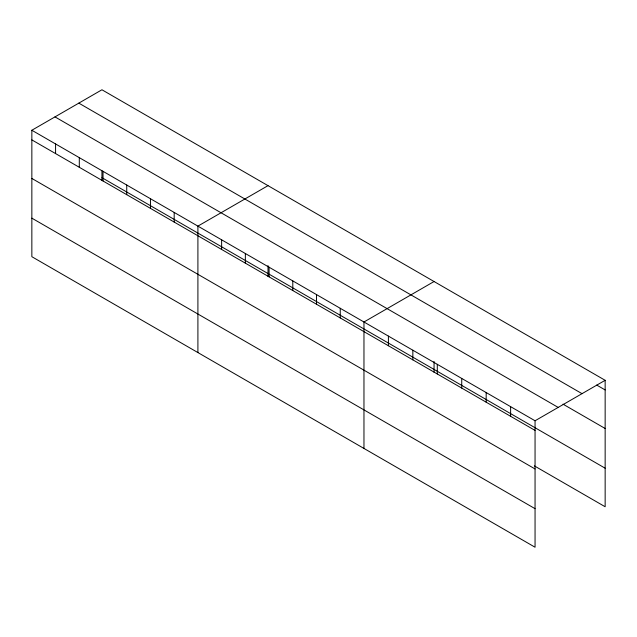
<?xml version="1.0" encoding="UTF-8"?>
<svg xmlns="http://www.w3.org/2000/svg" width="637" height="637" viewBox="0 0 637 637"><rect width="100%" height="100%" fill="white"/><g stroke="black" fill="none" stroke-linecap="round" stroke-linejoin="round"><path stroke-width="0.96" d="M31.85 130.251L535.056 420.77L535.056 547.223L31.85 256.695L31.85 130.251L101.944 89.777L605.15 380.305L605.15 506.749L534.355 465.878M268.002 185.654L197.908 226.119L197.908 352.572M434.06 281.522L363.966 321.996L363.966 448.44M535.056 420.77L605.15 380.305M596.726 385.082L605.15 389.948M78.813 103.13L582.019 393.658M563.012 404.161L605.15 428.494M54.981 116.89L558.187 407.417M101.944 177.683L605.15 468.203M31.85 139.893L535.056 430.413M31.85 178.44L535.056 468.959M31.85 218.149L535.056 508.676M510.619 406.661L510.619 416.303M486.174 392.551L486.174 402.194M461.729 378.442L461.729 388.084M437.293 364.324L437.293 373.967M434.06 361.49L434.06 372.319M412.848 350.215L412.848 359.857M388.411 336.105L388.411 345.748M340.246 308.3L340.246 317.943M316.525 294.605L316.525 304.247M292.797 280.901L292.797 290.552M269.077 267.206L269.077 276.856M268.002 265.613L268.002 276.45M245.356 253.51L245.356 263.153M221.628 239.815L221.628 249.457M174.188 212.424L174.188 222.066M150.459 198.728L150.459 208.371M126.739 185.033L126.739 194.675M103.019 171.337L103.019 180.98M101.944 170.732L101.944 180.574M79.299 157.642L79.299 167.284M55.57 143.946L55.57 153.589"/></g></svg>
